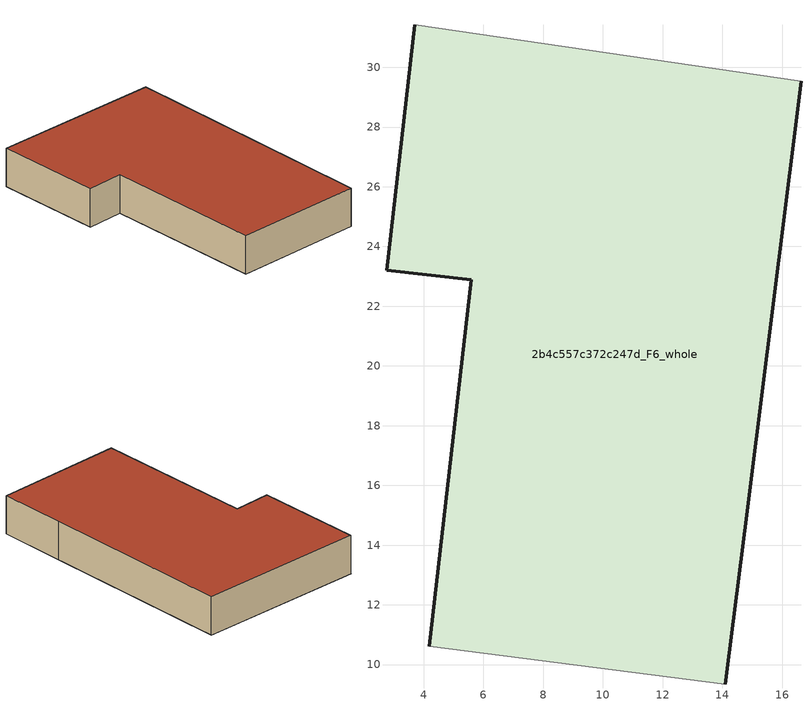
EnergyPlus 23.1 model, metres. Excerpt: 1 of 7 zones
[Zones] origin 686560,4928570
2b4c557c372c247d_F6_whole
 floor to 2b4c557c372c247d_F5_whole (EU_floor_Construction): 14.1,9.34 14.74,14.48 16.63,29.54 3.69,31.43 2.75,23.21 5.59,22.89 4.18,10.62 z18
 wall outside (EU_wall_Construction): 4.18,10.62 5.59,22.89 2.75,23.21 3.69,31.43 / 16.63,29.54 14.74,14.48 14.1,9.34 z18:21
 wall adiabatic (EU_wall_Construction): 14.1,9.34 4.18,10.62 / 3.69,31.43 16.63,29.54 z18:21
 roof outside (EU_roof_Construction): 16.63,29.54 14.74,14.48 14.1,9.34 4.18,10.62 5.59,22.89 2.75,23.21 3.69,31.43 z21
[Building]
EU S2 Campaign: North Axis=0; Terrain=City; Solar Distribution=FullExterior
[Site:Location]
Bologna: Latitude=44.5; Longitude=11.25; Time Zone=1; Elevation=37
[SizingPeriod:WeatherFileDays]
AnnualSizingPeriod: Begin Month=1; Begin Day of Month=1; End Month=12; End Day of Month=31; Day of Week for Start Day=Monday; Use Weather File Daylight Saving Period=No; Use Weather File Rain and Snow Indicators=No
[MATERIAL]
EU_InternalMass_Material: Roughness=MediumRough; Thickness=0.1; Conductivity=1; Density=1800; Specific Heat=900; Thermal Absorptance=0.9; Solar Absorptance=0.7; Visible Absorptance=0.7
[MATERIAL:NOMASS] Roughness=MediumRough; Thermal Absorptance=0.9; Solar Absorptance=0.7; Visible Absorptance=0.7
Name | Thermal Resistance
EU_wall_NoMass | 0.905828
EU_roof_NoMass | 0.37593
EU_floor_NoMass | 0.67114
[CONSTRUCTION]
EU_wall_Construction: EU_wall_NoMass
EU_roof_Construction: EU_roof_NoMass
EU_floor_Construction: EU_floor_NoMass
EU_InternalMass_Construction: EU_InternalMass_Material
[ZONE]
2b4c557c372c247d_F6_whole: Type=1; Multiplier=1; Ceiling Height=autocalculate; Volume=690.272; Floor Area=autocalculate; Part of Total Floor Area=Yes
[INTERNALMASS]
2b4c557c372c247d_F6_whole_EU_InternalMass: Construction=EU_InternalMass_Construction; Zone or ZoneList=2b4c557c372c247d_F6_whole; Surface Area=230.091
[OTHEREQUIPMENT]
EU_Step8_InternalGain_2b4c557c372c247d_F6_whole_f000: Fuel Type=Electricity; Zone or ZoneList or Space or SpaceList=2b4c557c372c247d_F6_whole; Schedule=EU_Step8_GainSchedule_2b4c557c372c247d_F6_whole_f000; Design Level Calculation Method=Watts/Area; Power per Zone Floor Area=1; Fraction Latent=0; Fraction Radiant=0; Fraction Lost=0; Carbon Dioxide Generation Rate=0; EndUse Subcategory=EU_Step8_InternalGains
[ZONEVENTILATION:DESIGNFLOWRATE]
EU_ConstantAir_2b4c557c372c247d_F6_whole: Zone or ZoneList or Space or SpaceList=2b4c557c372c247d_F6_whole; Schedule=EU_AlwaysOn; Design Flow Rate Calculation Method=AirChanges/Hour; Air Changes per Hour=0.73129; Ventilation Type=Natural; Fan Pressure Rise=0; Fan Total Efficiency=1; Constant Term Coefficient=1; Temperature Term Coefficient=0; Velocity Term Coefficient=0; Velocity Squared Term Coefficient=0; Minimum Indoor Temperature=-100; Maximum Indoor Temperature=100; Delta Temperature=-100; Minimum Outdoor Temperature=-100; Maximum Outdoor Temperature=100; Maximum Wind Speed=40
[HVACTEMPLATE:ZONE:IDEALLOADSAIRSYSTEM]
2b4c557c372c247d_F6_whole: Template Thermostat=EU_HeatOnly_2b4c557c372c247d_F6_whole; System Availability Schedule=EU_AlwaysOn; Maximum Heating Supply Air Temperature=50; Minimum Cooling Supply Air Temperature=13; Maximum Heating Supply Air Humidity Ratio=0.0156; Minimum Cooling Supply Air Humidity Ratio=0.0077; Heating Limit=NoLimit; Cooling Limit=NoLimit; Heating Availability Schedule=EU_AlwaysOn; Cooling Availability Schedule=EU_CoolingOff; Dehumidification Control Type=ConstantSensibleHeatRatio; Cooling Sensible Heat Ratio=0.7; Dehumidification Setpoint=60; Humidification Control Type=None; Humidification Setpoint=30; Outdoor Air Method=None; Outdoor Air Flow Rate per Person=0.00944; Outdoor Air Flow Rate per Zone Floor Area=0; Outdoor Air Flow Rate per Zone=0; Demand Controlled Ventilation Type=None; Outdoor Air Economizer Type=NoEconomizer; Heat Recovery Type=None; Sensible Heat Recovery Effectiveness=0.7; Latent Heat Recovery Effectiveness=0.65
[SIZING:ZONE]
2b4c557c372c247d_F6_whole: Zone Cooling Design Supply Air Temperature Input Method=SupplyAirTemperature; Zone Cooling Design Supply Air Temperature=13; Zone Heating Design Supply Air Temperature Input Method=SupplyAirTemperature; Zone Heating Design Supply Air Temperature=50; Zone Cooling Design Supply Air Humidity Ratio=0.008; Zone Heating Design Supply Air Humidity Ratio=0.008; Cooling Design Air Flow Method=DesignDay; Cooling Design Air Flow Rate=0; Cooling Minimum Air Flow per Zone Floor Area=0.000762; Cooling Minimum Air Flow=0; Cooling Minimum Air Flow Fraction=0.2; Heating Design Air Flow Method=DesignDay; Heating Design Air Flow Rate=0; Heating Maximum Air Flow per Zone Floor Area=0.002032; Heating Maximum Air Flow=0.141576; Heating Maximum Air Flow Fraction=0.3; Account for Dedicated Outdoor Air System=No; Dedicated Outdoor Air System Control Strategy=NeutralSupplyAir; Dedicated Outdoor Air Low Setpoint Temperature for Design=autosize; Dedicated Outdoor Air High Setpoint Temperature for Design=autosize; Zone Load Sizing Method=Sensible Load Only No Latent Load; Zone Latent Cooling Design Supply Air Humidity Ratio Input Method=HumidityRatioDifference; Zone Cooling Design Supply Air Humidity Ratio Difference=0.005; Zone Latent Heating Design Supply Air Humidity Ratio Input Method=HumidityRatioDifference; Zone Humidification Design Supply Air Humidity Ratio Difference=0.005
[SCHEDULE:CONSTANT]
Name | Hourly Value
EU_AlwaysOn | 1
EU_CoolingOff | 0
[SCHEDULE:FILE]
EU_Step8_GainSchedule_2b4c557c372c247d_F6_whole_f000: File=../../schedules/2b4c557c372c247d/2b4c557c372c247d_F6_whole_f000_gain.csv; Column Number=1; Rows to Skip at Top=0; Number of Hours of Data=8760; Column Separator=Comma; Interpolate to Timestep=No; Minutes per Item=60; Adjust Schedule for Daylight Savings=Yes
